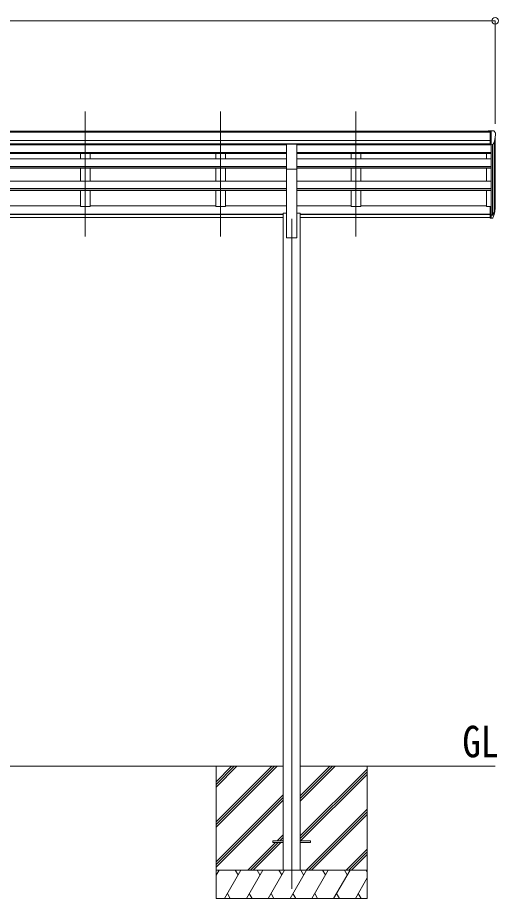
# Model space of a CAD drawing. Units: millimetres at full size; details may follow other scales. Extents: x -9783 to 9892, y -6828 to 6752.
# Drawn here: x 3706 to 6249, y -4377 to 289 of the extents above; entities that cross this region are included whole.
import ezdxf
from ezdxf.enums import TextEntityAlignment as Align

# ---------------------------------------------------------------- set-up
doc = ezdxf.new("R2010")
doc.units = ezdxf.units.MM
doc.header["$LTSCALE"] = 35
doc.header["$PDMODE"] = 32
doc.header["$PDSIZE"] = 35
for name, color, linetype, lineweight in [('0-0_0', 7, 'Continuous', 9), ('0-1_本体', 4, 'Continuous', 9), ('0-2_部品', 7, 'Continuous', 9), ('0-8_PARTS2', 2, 'Continuous', 9), ('0-A_寸法', 6, 'Continuous', 9)]:
    doc.layers.add(name, color=color, linetype=linetype, lineweight=lineweight)
doc.styles.add('ＭＳ ゴシック', font='')
doc.styles.get('ＭＳ ゴシック').set_extended_font_data('MS Gothic')

msp = doc.modelspace()

# ---------------------------------------------------------------- linework, layer by layer
at = {"layer": '0-0_0'}
for p, q in [((2300.86, -3676.53), (5110.46, -3676.53)), ((4755.66, -3676.53), (4755.66, -4376.53)), ((4755.66, -3970.7), (5049.84, -3676.53)), ((4755.66, -3984.84), (5063.98, -3676.53)), ((4755.66, -3998.99), (5078.12, -3676.53)), ((4755.66, -3786.86), (4865.99, -3676.53)), ((4755.66, -3772.71), (4851.85, -3676.53)), ((4755.66, -3758.57), (4837.7, -3676.53)), ((5200.86, -3676.53), (6231.66, -3676.53)), ((5200.86, -3862.16), (5386.49, -3676.53)), ((5200.86, -3848.01), (5372.35, -3676.53)), ((5200.86, -3833.87), (5358.2, -3676.53)), ((5555.66, -3676.53), (5555.66, -4376.53)), ((5200.86, -4046), (5555.66, -3691.21)), ((5200.86, -4060.14), (5555.66, -3705.35)), ((5203.12, -4072.03), (5555.66, -3719.49)), ((4755.66, -4182.83), (5110.46, -3828.04)), ((4755.66, -4196.98), (5110.46, -3842.18)), ((4755.66, -4211.12), (5110.46, -3856.32)), ((5232.47, -4226.53), (5555.66, -3903.34)), ((5246.61, -4226.53), (5555.66, -3917.48)), ((5260.75, -4226.53), (5555.66, -3931.62)), ((5078.6, -4072.03), (5110.46, -4040.17)), ((5092.74, -4072.03), (5110.46, -4054.31)), ((4924.1, -4226.53), (5069.6, -4081.03)), ((4938.24, -4226.53), (5083.74, -4081.03)), ((4952.38, -4226.53), (5097.88, -4081.03)), ((5106.88, -4072.03), (5110.46, -4068.45)), ((5444.6, -4226.53), (5555.66, -4115.47)), ((5458.74, -4226.53), (5555.66, -4129.61)), ((5472.88, -4226.53), (5555.66, -4143.75)), ((5555.66, -4226.53), (4755.66, -4226.53)), ((4755.66, -4254.03), (4771.54, -4226.53)), ((4800.4, -4376.53), (4887.01, -4226.53)), ((4872.01, -4252.51), (4857.01, -4226.52)), ((4915.87, -4376.52), (5002.48, -4226.53)), ((4987.48, -4252.51), (4972.47, -4226.53)), ((5031.34, -4376.53), (5117.95, -4226.53)), ((5102.95, -4252.51), (5087.94, -4226.53)), ((5146.81, -4376.53), (5233.42, -4226.53)), ((5218.42, -4252.51), (5203.41, -4226.52)), ((5262.28, -4376.53), (5348.89, -4226.53)), ((5333.89, -4252.51), (5318.89, -4226.53)), ((5377.75, -4376.53), (5464.36, -4226.53)), ((5434.36, -4226.53), (5449.36, -4252.51)), ((5549.83, -4226.53), (5555.66, -4236.63)), ((5493.22, -4376.53), (5555.66, -4268.39)), ((4755.66, -4376.53), (5555.66, -4376.53)), ((4815.4, -4350.55), (4830.4, -4376.53)), ((4930.87, -4350.55), (4945.87, -4376.52)), ((5046.34, -4350.54), (5061.34, -4376.53)), ((5161.81, -4350.55), (5176.81, -4376.53)), ((5277.28, -4350.55), (5292.28, -4376.53)), ((5392.75, -4350.55), (5407.75, -4376.53)), ((5508.22, -4350.55), (5523.22, -4376.53))]:
    msp.add_line(p, q, dxfattribs=at)
at = {"layer": '0-1_本体'}
for p, q in [((1206.16, -312.4), (6205.16, -312.4)), ((1206.16, -317.75), (6205.16, -317.75)), ((1206.16, -361.28), (6205.16, -361.29)), ((6227.37, -367.96), (6227.37, -737.67)), ((6231.66, -713.4), (6231.66, -349.16)), ((1206.16, -378.95), (6205.16, -378.95)), ((2283.16, -381.33), (5128.16, -381.33)), ((2283.16, -383.79), (5128.16, -383.79)), ((4038.66, -381.33), (4038.66, -383.79)), ((4088.66, -381.33), (4088.66, -383.79)), ((4754.66, -381.33), (4754.66, -383.79)), ((4804.66, -381.33), (4804.66, -383.79)), ((5183.16, -381.45), (6205.16, -381.45)), ((5183.16, -383.79), (6211.66, -383.79)), ((5470.66, -381.33), (5470.66, -383.79)), ((5520.66, -381.33), (5520.66, -383.79)), ((6211.66, -383.79), (6211.66, -711.23)), ((6217.66, -383.31), (6217.66, -755.67)), ((2283.16, -425.99), (5128.16, -425.99)), ((2283.16, -427.38), (5128.16, -427.38)), ((2283.16, -431.07), (5128.16, -431.07)), ((2283.16, -458.32), (5128.16, -458.32)), ((4038.66, -431.07), (4038.66, -458.32)), ((4088.66, -431.07), (4088.66, -458.32)), ((4754.66, -431.07), (4754.66, -458.32)), ((4804.66, -431.07), (4804.66, -458.32)), ((5183.16, -425.99), (6211.66, -425.99)), ((5183.16, -427.38), (6211.66, -427.38)), ((5183.16, -431.07), (6211.66, -431.07)), ((5183.16, -458.32), (6211.66, -458.32)), ((5470.66, -431.07), (5470.66, -458.32)), ((5520.66, -431.07), (5520.66, -458.32)), ((6186.66, -458.32), (6186.66, -431.07)), ((2283.16, -499.05), (5128.16, -499.05)), ((2283.16, -500.53), (5128.16, -500.53)), ((2283.16, -507.34), (5128.16, -507.34)), ((4038.66, -507.34), (4038.66, -576.83)), ((4088.66, -507.34), (4088.66, -576.83)), ((4754.66, -507.34), (4754.66, -576.83)), ((4804.66, -507.34), (4804.66, -576.83)), ((5128.16, -876.53), (5128.16, -512.58)), ((5183.16, -499.05), (6211.66, -499.05)), ((5183.16, -500.53), (6211.66, -500.53)), ((5183.16, -507.34), (6211.66, -507.34)), ((5183.16, -876.53), (5183.16, -512.58)), ((5470.66, -507.34), (5470.66, -576.83)), ((5520.66, -507.34), (5520.66, -576.83)), ((6186.66, -576.83), (6186.66, -507.34)), ((2283.16, -576.83), (5128.16, -576.83)), ((5183.16, -576.83), (6211.66, -576.83)), ((2283.16, -616.14), (5128.16, -616.14)), ((2283.16, -617.63), (5128.16, -617.63)), ((2283.16, -627.1), (5128.16, -627.1)), ((4038.66, -627.1), (4038.66, -712.06)), ((4754.66, -627.1), (4754.66, -712.06)), ((5183.16, -616.14), (6211.66, -616.14)), ((5183.16, -617.63), (6211.66, -617.63)), ((5183.16, -627.1), (6211.66, -627.1)), ((5470.66, -627.1), (5470.66, -712.06)), ((6186.66, -712.06), (6186.66, -627.1)), ((3372.66, -707.26), (4038.66, -707.26)), ((4088.66, -707.26), (4754.66, -707.26)), ((4804.66, -707.26), (5128.16, -707.26)), ((5110.66, -746.53), (5128.16, -746.53)), ((5110.66, -746.53), (5110.66, -4226.53)), ((5183.16, -707.26), (5470.66, -707.26)), ((5183.16, -746.53), (5200.66, -746.53)), ((5200.66, -746.53), (5200.66, -4226.53)), ((5520.66, -707.26), (6186.66, -707.26)), ((6205.16, -712.06), (6186.66, -712.06)), ((2300.66, -751.56), (5110.66, -751.56)), ((2300.66, -752.94), (5110.66, -752.94)), ((2300.66, -770.12), (5110.66, -770.12)), ((5200.66, -751.56), (6205.16, -751.56)), ((5200.66, -752.94), (6205.16, -752.94)), ((5200.66, -770.12), (6205.16, -770.12)), ((5128.16, -876.53), (5183.16, -876.53))]:
    msp.add_line(p, q, dxfattribs=at)
for points in [[(4088.66, -627.1), (4088.66, -712.06), (4038.66, -712.06)], [(4804.66, -627.1), (4804.66, -712.06), (4754.66, -712.06)], [(5520.66, -627.1), (5520.66, -712.06), (5470.66, -712.06)]]:
    msp.add_lwpolyline(points, dxfattribs=at)
at = {"layer": '0-2_部品'}
for p, q in [((6205.16, -310.8), (6195.16, -310.89)), ((6195.16, -312.4), (6195.16, -310.89)), ((6205.16, -382.79), (6205.16, -310.8)), ((6223.66, -310.8), (6205.16, -310.8)), ((6211.66, -383.79), (6211.66, -310.8)), ((6223.66, -310.8), (6225.99, -310.94)), ((6226.75, -311.37), (6230.81, -317.18)), ((6233.66, -320.17), (6233.66, -320.8)), ((6219.28, -381.97), (6228.56, -365.91)), ((5128.16, -380.67), (5183.16, -380.67)), ((5128.16, -512.74), (5128.16, -380.67)), ((5183.16, -512.74), (5183.16, -380.67)), ((6205.16, -382.79), (6211.66, -382.79)), ((6211.66, -383.79), (6216.87, -383.47)), ((5128.16, -512.74), (5183.16, -512.74)), ((6205.16, -711.23), (6205.16, -772.29)), ((6205.16, -711.23), (6211.66, -711.23)), ((6211.66, -711.23), (6211.66, -773.11)), ((6218.09, -755.19), (6227.85, -736.78)), ((6229.27, -737.27), (6219.1, -756.44)), ((6205.16, -749.54), (6211.66, -749.54)), ((6205.16, -754.94), (6211.66, -754.94)), ((6205.16, -772.29), (6211.66, -772.29)), ((6211.66, -755.94), (6216.79, -755.94)), ((6211.66, -757.94), (6216.5, -757.94)), ((6211.66, -773.11), (6216.5, -773.11)), ((6226.68, -754.13), (6219.1, -771.61))]:
    msp.add_line(p, q, dxfattribs=at)
at = {"layer": '0-2_部品', "color": 4}
for p, q in [((5055.86, -4072.03), (5055.86, -4081.03)), ((5110.66, -4072.03), (5055.86, -4072.03)), ((5110.66, -4081.03), (5055.86, -4081.03)), ((5255.46, -4072.03), (5200.66, -4072.03))]:
    msp.add_line(p, q, dxfattribs=at)
msp.add_lwpolyline([(5255.46, -4072.03), (5255.46, -4081.03), (5200.66, -4081.03)], dxfattribs=at)
at = {"layer": '0-2_部品'}
for centre, radius, start, end in [((6225.93, -311.94), 1, 35, 86.5), ((6031.66, -320.8), 202, 347.09739, 0), ((6230.66, -320.17), 3, 0, 87), ((6216.68, -380.47), 3, 273.5, 330), ((6098.44, -718.05), 133.22, 344.28698, 356.72013), ((6143.71, -710.82), 88.05, 342.78929, 2.77608), ((6143, -715.1), 89.07, 345.58812, 5.50424), ((6216.5, -754.94), 3, 270, 330), ((6216.5, -770.11), 3, 270, 330), ((6216.79, -754.44), 1.5, 270, 330)]:
    msp.add_arc(centre, radius, start, end, dxfattribs=at)
at = {"layer": '0-8_PARTS2'}
for p, q in [((4063.66, -870.32), (4063.66, -207.8)), ((4779.66, -870.32), (4779.66, -207.8)), ((5495.66, -870.32), (5495.66, -207.8)), ((5155.66, -776.53), (5155.66, -4326.53))]:
    msp.add_line(p, q, dxfattribs=at)
at = {"layer": '0-A_寸法'}
for p, q in [((1179.66, 271.83), (6231.66, 271.83)), ((6231.66, 271.83), (6231.66, -273.79))]:
    msp.add_line(p, q, dxfattribs=at)
msp.add_point((6231.66, 271.83), dxfattribs=at)

# ---------------------------------------------------------------- texts
at = {"layer": '0-0_0', "style": 'ＭＳ ゴシック', "width": 0.85}
msp.add_text('GL', height=166.8, dxfattribs=at).set_placement((6058.87, -3678.96), align=Align.BOTTOM_LEFT)

doc.saveas('drawing.dxf')
